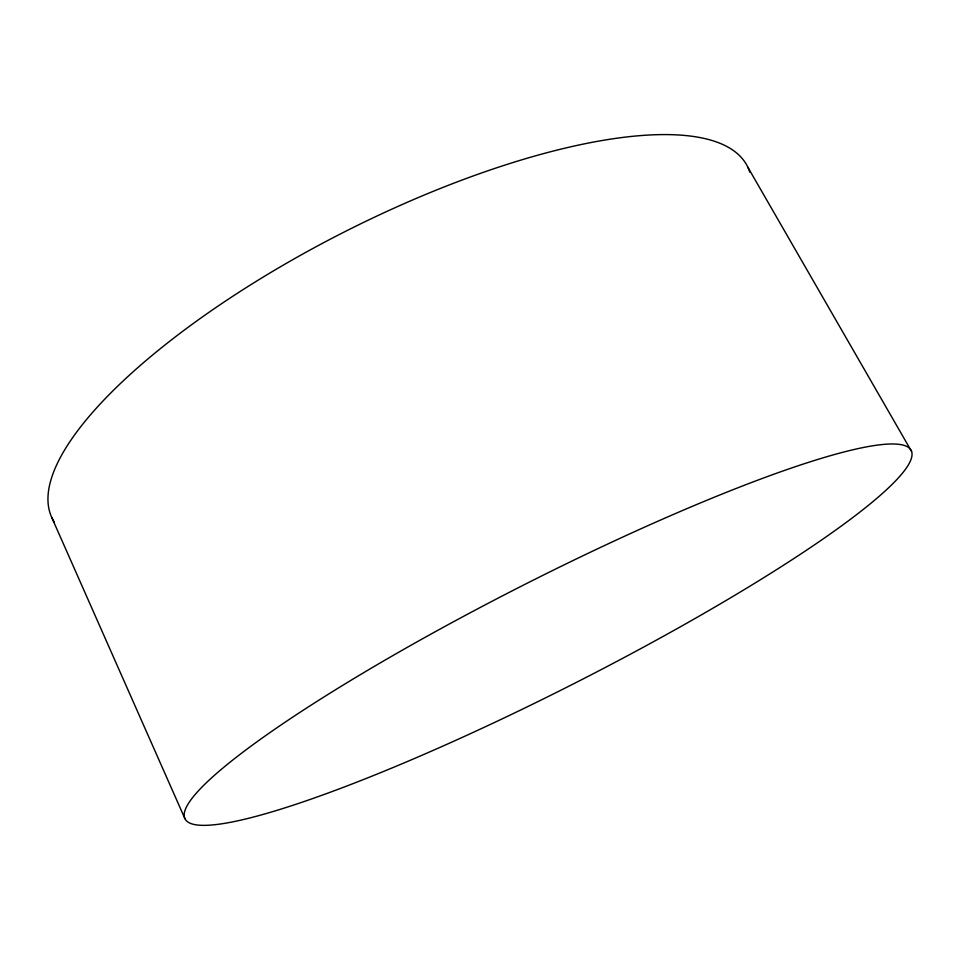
<?xml version="1.0" encoding="UTF-8"?>
<svg xmlns="http://www.w3.org/2000/svg" width="960" height="960" viewBox="0 0 960 960"><rect width="100%" height="100%" fill="white"/><g stroke="black" fill="none" stroke-linecap="round" stroke-linejoin="round"><path stroke-width="1.44" d="M747.864 167.256L911.568 451.404A407.124 55.356 -26.9 0 1 382.332 771.948A407.124 55.356 -26.9 0 1 350.388 680.664A407.124 55.356 -26.9 0 1 911.568 451.404M51.744 517.44L184.944 818.7M54.264 522.108A389.64 123.828 -26.9 0 1 347.592 230.304A389.64 123.828 -26.9 0 1 749.808 172.188"/></g></svg>
